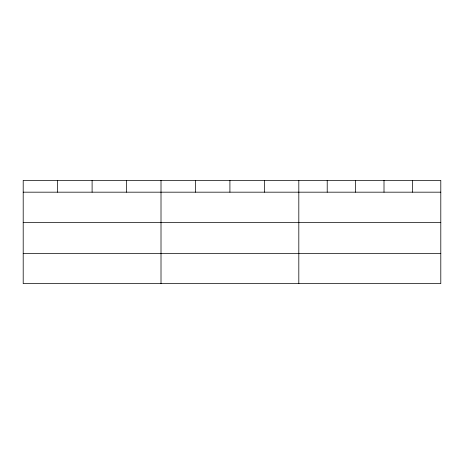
<?xml version="1.0" encoding="UTF-8"?>
<svg xmlns="http://www.w3.org/2000/svg" width="464" height="464" viewBox="0 0 464 464"><rect width="100%" height="100%" fill="white"/><g stroke="black" fill="none" stroke-linecap="round" stroke-linejoin="round"><path stroke-width="0.7" d="M440.8 222.355L440.8 180.374L23.2 180.374L23.2 283.626L440.8 283.626L440.8 222.355L23.2 222.355M23.2 192.177L440.8 192.177M23.2 253.448L440.8 253.448M412.403 180.374L412.403 192.177M384.006 180.374L384.006 192.177M355.61 180.374L355.61 192.177M327.213 180.374L327.213 192.177M298.816 180.374L298.816 283.626M264.364 180.374L264.364 192.177M229.912 180.374L229.912 192.177M195.46 180.374L195.46 192.177M161.008 180.374L161.008 283.626M126.556 180.374L126.556 192.177M92.104 180.374L92.104 192.177M57.652 180.374L57.652 192.177"/></g></svg>
